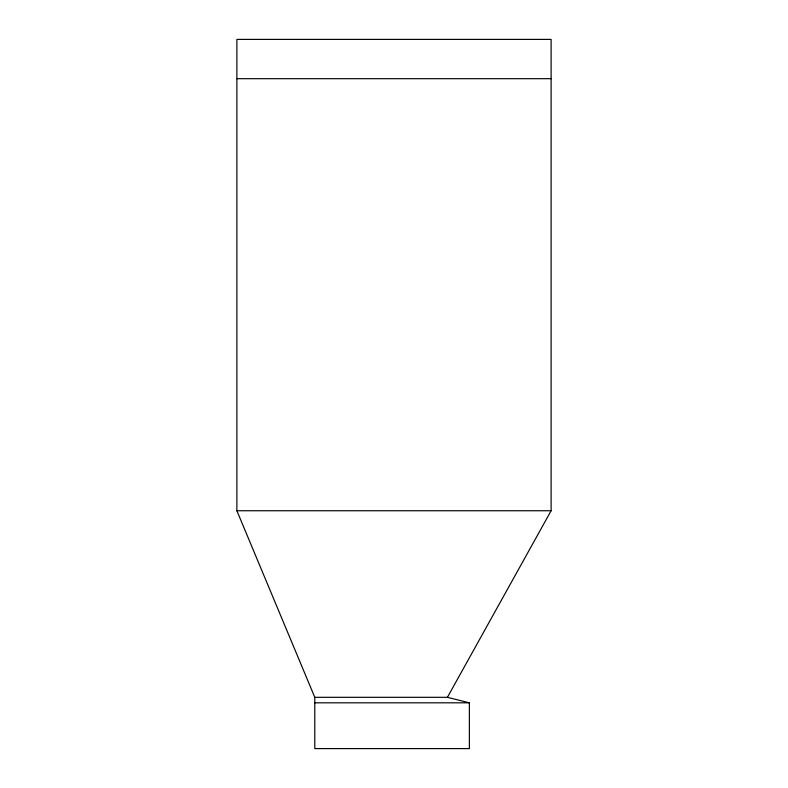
<?xml version="1.0" encoding="UTF-8"?>
<svg xmlns="http://www.w3.org/2000/svg" width="788" height="788" viewBox="0 0 788 788"><rect width="100%" height="100%" fill="white"/><g stroke="black" fill="none" stroke-linecap="round" stroke-linejoin="round"><path stroke-width="1.18" d="M447.417 697.321L551.117 510.742L551.117 39.4L236.883 39.4L236.883 510.742L314.786 697.321L314.786 748.6L469.372 748.6L469.372 702.817L447.417 697.321L314.786 697.321M236.883 78.682L551.117 78.682M236.883 510.742L551.117 510.742M314.786 702.817L469.372 702.817"/></g></svg>
